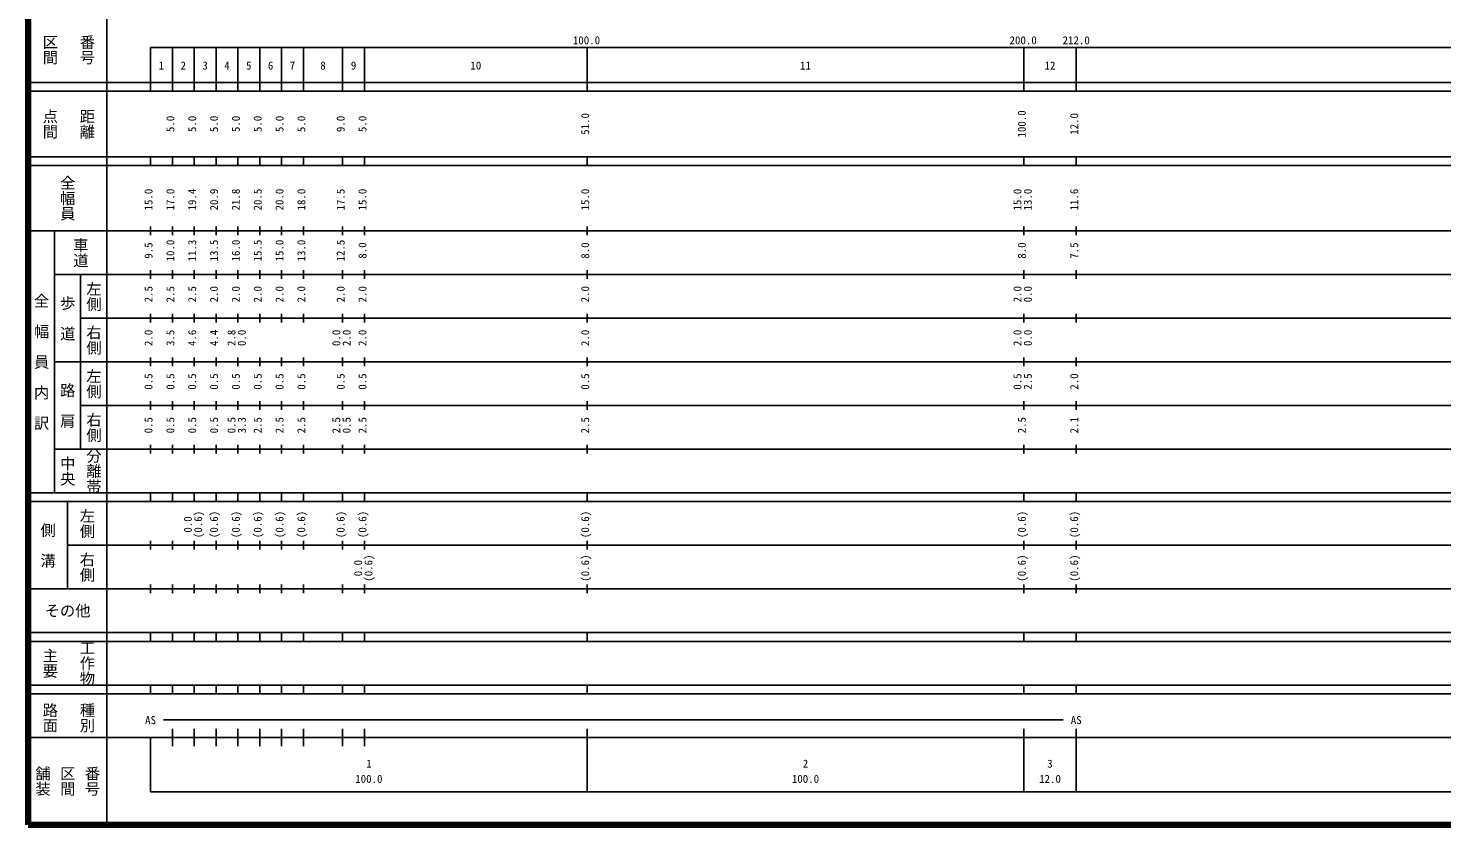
# Model space of a CAD drawing. Units: millimetres on the paper, enlarged 1000 times. Extents: x 40000 to 680000, y 20000 to 380000.
# Drawn here: x 40000 to 363711, y 20000 to 202409 of the extents above; entities that cross this region are included whole.
import ezdxf
from ezdxf.enums import TextEntityAlignment as Align

# ---------------------------------------------------------------- set-up
doc = ezdxf.new("R2010")
doc.units = ezdxf.units.MM
doc.header["$LTSCALE"] = 1000
doc.layers.add('M-TTL', color=2, linetype='Continuous', lineweight=140)
doc.layers.add('M-TTL-BAND', color=7, linetype='Continuous', lineweight=25)
doc.styles.add('@ＭＳ ゴシック', font='')
doc.styles.add('ＭＳ ゴシック', font='')
doc.styles.get('@ＭＳ ゴシック').set_extended_font_data('@MS Gothic')
doc.styles.get('ＭＳ ゴシック').set_extended_font_data('MS Gothic')

msp = doc.modelspace()

# ---------------------------------------------------------------- linework, layer by layer
at = {"layer": 'M-TTL'}
for p, q in [((40000, 380000), (40000, 20000)), ((40000, 20000), (680000, 20000))]:
    msp.add_line(p, q, dxfattribs=at)
at = {"layer": 'M-TTL-BAND'}
for p, q in [((58000, 370000), (58000, 20000)), ((68000, 198000), (579000, 198000)), ((68000, 198000), (68000, 188000)), ((73000, 188000), (73000, 198000)), ((78000, 188000), (78000, 198000)), ((83000, 188000), (83000, 198000)), ((88000, 188000), (88000, 198000)), ((93000, 188000), (93000, 198000)), ((98000, 188000), (98000, 198000)), ((103000, 188000), (103000, 198000)), ((112000, 188000), (112000, 198000)), ((117000, 188000), (117000, 198000)), ((168000, 188000), (168000, 198000)), ((268000, 188000), (268000, 198000)), ((280000, 188000), (280000, 198000)), ((40000, 190000), (579000, 190000)), ((40000, 188000), (579000, 188000)), ((40000, 173000), (579000, 173000)), ((68000, 171000), (68000, 173000)), ((73000, 171000), (73000, 173000)), ((78000, 171000), (78000, 173000)), ((83000, 171000), (83000, 173000)), ((88000, 171000), (88000, 173000)), ((93000, 171000), (93000, 173000)), ((98000, 171000), (98000, 173000)), ((103000, 171000), (103000, 173000)), ((112000, 171000), (112000, 173000)), ((117000, 171000), (117000, 173000)), ((168000, 171000), (168000, 173000)), ((268000, 171000), (268000, 173000)), ((280000, 171000), (280000, 173000)), ((40000, 171000), (579000, 171000)), ((40000, 156000), (579000, 156000)), ((46000, 96000), (46000, 156000)), ((68000, 155000), (68000, 157000)), ((73000, 155000), (73000, 157000)), ((78000, 155000), (78000, 157000)), ((83000, 155000), (83000, 157000)), ((88000, 155000), (88000, 157000)), ((93000, 155000), (93000, 157000)), ((98000, 155000), (98000, 157000)), ((103000, 155000), (103000, 157000)), ((112000, 155000), (112000, 157000)), ((117000, 155000), (117000, 157000)), ((168000, 155000), (168000, 157000)), ((268000, 155000), (268000, 157000)), ((280000, 155000), (280000, 157000)), ((46000, 146000), (579000, 146000)), ((52000, 146000), (52000, 106000)), ((68000, 145000), (68000, 147000)), ((73000, 145000), (73000, 147000)), ((78000, 145000), (78000, 147000)), ((83000, 145000), (83000, 147000)), ((88000, 145000), (88000, 147000)), ((93000, 145000), (93000, 147000)), ((98000, 145000), (98000, 147000)), ((103000, 145000), (103000, 147000)), ((112000, 145000), (112000, 147000)), ((117000, 145000), (117000, 147000)), ((168000, 145000), (168000, 147000)), ((268000, 145000), (268000, 147000)), ((280000, 145000), (280000, 147000)), ((52000, 136000), (579000, 136000)), ((68000, 135000), (68000, 137000)), ((73000, 135000), (73000, 137000)), ((78000, 135000), (78000, 137000)), ((83000, 135000), (83000, 137000)), ((88000, 135000), (88000, 137000)), ((93000, 135000), (93000, 137000)), ((98000, 135000), (98000, 137000)), ((103000, 135000), (103000, 137000)), ((112000, 135000), (112000, 137000)), ((117000, 135000), (117000, 137000)), ((168000, 135000), (168000, 137000)), ((268000, 135000), (268000, 137000)), ((280000, 135000), (280000, 137000)), ((68000, 125000), (68000, 127000)), ((73000, 125000), (73000, 127000)), ((78000, 125000), (78000, 127000)), ((83000, 125000), (83000, 127000)), ((88000, 125000), (88000, 127000)), ((93000, 125000), (93000, 127000)), ((98000, 125000), (98000, 127000)), ((103000, 125000), (103000, 127000)), ((112000, 125000), (112000, 127000)), ((117000, 125000), (117000, 127000)), ((168000, 125000), (168000, 127000)), ((268000, 125000), (268000, 127000)), ((280000, 125000), (280000, 127000)), ((46000, 126000), (579000, 126000)), ((68000, 115000), (68000, 117000)), ((73000, 115000), (73000, 117000)), ((78000, 115000), (78000, 117000)), ((83000, 115000), (83000, 117000)), ((88000, 115000), (88000, 117000)), ((93000, 115000), (93000, 117000)), ((98000, 115000), (98000, 117000)), ((103000, 115000), (103000, 117000)), ((112000, 115000), (112000, 117000)), ((117000, 115000), (117000, 117000)), ((168000, 115000), (168000, 117000)), ((268000, 115000), (268000, 117000)), ((280000, 115000), (280000, 117000)), ((52000, 116000), (579000, 116000)), ((68000, 105000), (68000, 107000)), ((73000, 105000), (73000, 107000)), ((78000, 105000), (78000, 107000)), ((83000, 105000), (83000, 107000)), ((88000, 105000), (88000, 107000)), ((93000, 105000), (93000, 107000)), ((98000, 105000), (98000, 107000)), ((103000, 105000), (103000, 107000)), ((112000, 105000), (112000, 107000)), ((117000, 105000), (117000, 107000)), ((168000, 105000), (168000, 107000)), ((268000, 105000), (268000, 107000)), ((280000, 105000), (280000, 107000)), ((46000, 106000), (579000, 106000)), ((40000, 96000), (579000, 96000)), ((40000, 94000), (579000, 94000)), ((49000, 94000), (49000, 74000)), ((68000, 94000), (68000, 96000)), ((73000, 94000), (73000, 96000)), ((78000, 94000), (78000, 96000)), ((83000, 94000), (83000, 96000)), ((88000, 94000), (88000, 96000)), ((93000, 94000), (93000, 96000)), ((98000, 94000), (98000, 96000)), ((103000, 94000), (103000, 96000)), ((112000, 94000), (112000, 96000)), ((117000, 94000), (117000, 96000)), ((168000, 94000), (168000, 96000)), ((268000, 94000), (268000, 96000)), ((280000, 94000), (280000, 96000)), ((68000, 83000), (68000, 85000)), ((73000, 83000), (73000, 85000)), ((78000, 83000), (78000, 85000)), ((83000, 83000), (83000, 85000)), ((88000, 83000), (88000, 85000)), ((93000, 83000), (93000, 85000)), ((98000, 83000), (98000, 85000)), ((103000, 83000), (103000, 85000)), ((112000, 83000), (112000, 85000)), ((117000, 83000), (117000, 85000)), ((168000, 83000), (168000, 85000)), ((268000, 83000), (268000, 85000)), ((280000, 83000), (280000, 85000)), ((49000, 84000), (579000, 84000)), ((68000, 73000), (68000, 75000)), ((73000, 73000), (73000, 75000)), ((78000, 73000), (78000, 75000)), ((83000, 73000), (83000, 75000)), ((88000, 73000), (88000, 75000)), ((93000, 73000), (93000, 75000)), ((98000, 73000), (98000, 75000)), ((103000, 73000), (103000, 75000)), ((112000, 73000), (112000, 75000)), ((117000, 73000), (117000, 75000)), ((168000, 73000), (168000, 75000)), ((268000, 73000), (268000, 75000)), ((280000, 73000), (280000, 75000)), ((40000, 74000), (579000, 74000)), ((40000, 64000), (579000, 64000)), ((40000, 62000), (579000, 62000)), ((68000, 62000), (68000, 64000)), ((73000, 62000), (73000, 64000)), ((78000, 62000), (78000, 64000)), ((83000, 62000), (83000, 64000)), ((88000, 62000), (88000, 64000)), ((93000, 62000), (93000, 64000)), ((98000, 62000), (98000, 64000)), ((103000, 62000), (103000, 64000)), ((112000, 62000), (112000, 64000)), ((117000, 62000), (117000, 64000)), ((168000, 62000), (168000, 64000)), ((268000, 62000), (268000, 64000)), ((280000, 62000), (280000, 64000)), ((40000, 52000), (579000, 52000)), ((68000, 50000), (68000, 52000)), ((73000, 50000), (73000, 52000)), ((78000, 50000), (78000, 52000)), ((83000, 50000), (83000, 52000)), ((88000, 50000), (88000, 52000)), ((93000, 50000), (93000, 52000)), ((98000, 50000), (98000, 52000)), ((103000, 50000), (103000, 52000)), ((112000, 50000), (112000, 52000)), ((117000, 50000), (117000, 52000)), ((168000, 50000), (168000, 52000)), ((268000, 50000), (268000, 52000)), ((280000, 50000), (280000, 52000)), ((40000, 50000), (579000, 50000)), ((71000, 44000), (277000, 44000)), ((40000, 40000), (579000, 40000)), ((68000, 40000), (68000, 27500)), ((73000, 38000), (73000, 42000)), ((78000, 38000), (78000, 42000)), ((83000, 38000), (83000, 42000)), ((88000, 38000), (88000, 42000)), ((93000, 38000), (93000, 42000)), ((98000, 38000), (98000, 42000)), ((103000, 38000), (103000, 42000)), ((112000, 38000), (112000, 42000)), ((117000, 38000), (117000, 42000)), ((168000, 27500), (168000, 42000)), ((268000, 27500), (268000, 42000)), ((280000, 27500), (280000, 42000)), ((68000, 27500), (579000, 27500))]:
    msp.add_line(p, q, dxfattribs=at)

# ---------------------------------------------------------------- texts
at = {"layer": 'M-TTL-BAND', "style": '@ＭＳ ゴシック'}
for s, p in [('番号', (53500, 197500)), ('区間', (45000, 197500)), ('点間', (45000, 180500)), ('距離', (53500, 180500)), ('全幅員', (49000, 163500)), ('車道', (52000, 151000)), ('左側', (55000, 141000)), ('全\u3000幅\u3000員\u3000内\u3000訳', (43000, 126000)), ('歩\u3000道', (49000, 136000)), ('右側', (55000, 131000)), ('左側', (55000, 121000)), ('路\u3000肩', (49000, 116000)), ('右側', (55000, 111000)), ('中央', (49000, 101000)), ('分離帯', (55000, 101000)), ('左側', (53500, 89000)), ('側\u3000溝', (44500, 84000)), ('右側', (53500, 79000)), ('工作物', (53500, 57000)), ('主要', (45000, 57000)), ('路面', (45000, 44500)), ('種別', (53500, 44500)), ('舗装', (43333, 30000)), ('区間', (49000, 30000)), ('番号', (54667, 30000))]:
    msp.add_text(s, height=2566, rotation=270, dxfattribs=at).set_placement(p, align=Align.MIDDLE_CENTER)
at = {"layer": 'M-TTL-BAND', "style": 'ＭＳ ゴシック'}
for s, p in [('100.0', (167844, 198195)), ('200.0', (267844, 198195)), ('212.0', (280000, 198195)), ('1', (70500, 192405)), ('2', (75500, 192405)), ('3', (80500, 192405)), ('4', (85500, 192405)), ('5', (90500, 192405)), ('6', (95500, 192405)), ('7', (100500, 192405)), ('8', (107500, 192405)), ('9', (114500, 192405)), ('10', (142500, 192405)), ('11', (218000, 192405)), ('12', (274000, 192405)), ('AS', (68000, 42500)), ('AS', (280000, 42500)), ('1', (118000, 32523)), ('2', (218000, 32523)), ('3', (274000, 32523)), ('100.0', (118000, 29033)), ('100.0', (218000, 29033)), ('12.0', (274000, 29033))]:
    msp.add_text(s, height=1833, dxfattribs=at).set_placement(p, align=Align.BOTTOM_CENTER)
for s, p in [('5.0', (74000, 180500)), ('5.0', (79000, 180500)), ('5.0', (84000, 180500)), ('5.0', (89000, 180500)), ('5.0', (94000, 180500)), ('5.0', (99000, 180500)), ('5.0', (104000, 180500)), ('9.0', (113000, 180500)), ('5.0', (118000, 180500)), ('51.0', (169000, 180500)), ('100.0', (269000, 180500)), ('12.0', (281000, 180500)), ('15.0', (69000, 163174)), ('17.0', (74000, 163174)), ('19.4', (79000, 163174)), ('20.9', (84000, 163174)), ('21.8', (89000, 163174)), ('20.5', (94000, 163174)), ('20.0', (99000, 163174)), ('18.0', (104000, 163174)), ('17.5', (113000, 163174)), ('15.0', (118000, 163174)), ('15.0', (169000, 163174)), ('15.0', (268000, 163174)), ('13.0', (270370, 163174)), ('11.6', (281000, 163174)), ('9.5', (69000, 151500)), ('10.0', (74000, 151500)), ('11.3', (79000, 151500)), ('13.5', (84000, 151500)), ('16.0', (89000, 151500)), ('15.5', (94000, 151500)), ('15.0', (99000, 151500)), ('13.0', (104000, 151500)), ('12.5', (113000, 151500)), ('8.0', (118000, 151500)), ('8.0', (169000, 151500)), ('8.0', (269000, 151500)), ('7.5', (281000, 151500)), ('2.5', (69000, 141500)), ('2.5', (74000, 141500)), ('2.5', (79000, 141500)), ('2.0', (84000, 141500)), ('2.0', (89000, 141500)), ('2.0', (94000, 141500)), ('2.0', (99000, 141500)), ('2.0', (104000, 141500)), ('2.0', (113000, 141500)), ('2.0', (118000, 141500)), ('2.0', (169000, 141500)), ('2.0', (268000, 141500)), ('0.0', (270370, 141500)), ('2.0', (69000, 131500)), ('3.5', (74000, 131500)), ('4.6', (79000, 131500)), ('4.4', (84000, 131500)), ('2.8', (88000, 131500)), ('0.0', (90370, 131500)), ('0.0', (112000, 131500)), ('2.0', (114370, 131500)), ('2.0', (118000, 131500)), ('2.0', (169000, 131500)), ('2.0', (268000, 131500)), ('0.0', (270370, 131500)), ('0.5', (69000, 121500)), ('0.5', (74000, 121500)), ('0.5', (79000, 121500)), ('0.5', (84000, 121500)), ('0.5', (89000, 121500)), ('0.5', (94000, 121500)), ('0.5', (99000, 121500)), ('0.5', (104000, 121500)), ('0.5', (113000, 121500)), ('0.5', (118000, 121500)), ('0.5', (169000, 121500)), ('0.5', (268000, 121500)), ('2.5', (270370, 121500)), ('2.0', (281000, 121500)), ('0.5', (69000, 111500)), ('0.5', (74000, 111500)), ('0.5', (79000, 111500)), ('0.5', (84000, 111500)), ('0.5', (88000, 111500)), ('3.3', (90370, 111500)), ('2.5', (94000, 111500)), ('2.5', (99000, 111500)), ('2.5', (104000, 111500)), ('2.5', (112000, 111500)), ('0.5', (114370, 111500)), ('2.5', (118000, 111500)), ('2.5', (169000, 111500)), ('2.5', (269000, 111500)), ('2.1', (281000, 111500)), ('(0.6)', (80370, 88764)), ('(0.6)', (84000, 88764)), ('(0.6)', (89000, 88764)), ('(0.6)', (94000, 88764)), ('(0.6)', (99000, 88764)), ('(0.6)', (104000, 88764)), ('(0.6)', (113000, 88764)), ('(0.6)', (118000, 88764)), ('(0.6)', (169000, 88764)), ('(0.6)', (269000, 88764)), ('(0.6)', (281000, 88764)), ('0.0', (78000, 88764)), ('(0.6)', (119370, 78764)), ('(0.6)', (169000, 78764)), ('(0.6)', (269000, 78764)), ('(0.6)', (281000, 78764)), ('0.0', (117000, 78764))]:
    msp.add_text(s, height=1833, rotation=90, dxfattribs=at).set_placement(p, align=Align.BOTTOM_CENTER)
msp.add_text('その他', height=2566, dxfattribs=at).set_placement((49000, 69000), align=Align.MIDDLE_CENTER)

doc.saveas('drawing.dxf')
